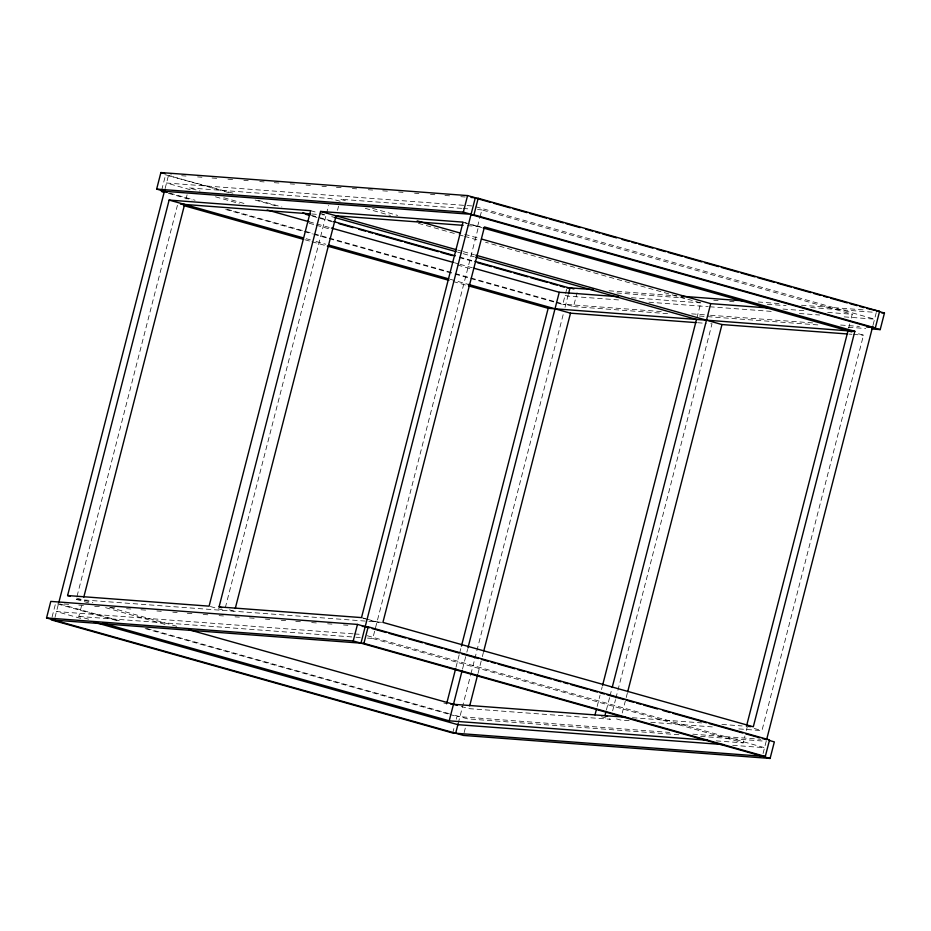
<?xml version="1.0" encoding="UTF-8"?>
<svg xmlns="http://www.w3.org/2000/svg" width="931" height="931" viewBox="0 0 931 931"><rect width="100%" height="100%" fill="white"/><g stroke="black" fill="none" stroke-linecap="round" stroke-linejoin="round"><path stroke-width="0.7" stroke-dasharray="4.66 3.49" d="M52.055 617.148L55.592 603.369L119.924 621.489M161.726 189.982L165.264 176.192M54.999 617.369L58.537 603.591M165.09 188.632L168.651 174.749L171.548 174.958M88.817 602.939L76.237 599.389L177.414 205.332M186.037 198.92L187.096 194.788M225.314 607.71L326.129 215.061M326.478 213.676L328.608 205.402M337.511 210.29L338.57 206.158M477.603 226.431L479.721 218.157M480.082 216.772L481.851 209.882L852.237 314.259L851.178 318.402M367.489 638.107L372.761 638.503L478.546 226.501L464.348 222.497M456.027 667.178L459.274 654.516M459.635 653.108L461.089 647.476M462.509 669.098L466.478 653.62M466.838 652.212L467.571 649.396M452.722 733.023L454.491 726.122M456.26 719.232L456.97 716.474L669.68 732.441M455.073 274.121L562.755 304.472L565.233 294.824M565.594 293.44L566.653 289.308M458.238 723.271L470.504 675.499M470.865 674.091L474.473 660.044M474.833 658.636L563.581 312.991M565.024 307.37L568.259 294.743M477.999 673.462L481.979 657.984M482.339 656.576L483.422 652.352M464.127 732.662L465.547 727.146M661.254 311.559L565.78 304.402L573.531 306.578L577.069 292.8M597.155 706.454L600.041 695.201M601.484 689.568L602.217 686.752M696.877 318.053L700.764 302.889L485.517 242.235M606.395 710.016L609.642 697.354M610.003 695.946L611.818 688.905M612.645 710.818L615.531 699.565M615.891 698.157L712.017 323.802L707.676 323.476M622.245 712.983L625.865 698.902M626.226 697.494L627.308 693.281M848.7 328.049L849.77 323.918M716.218 740.867L743.159 742.88L744.928 735.99M746.336 730.474L747.407 726.343M738.842 728.903L761.954 730.637L863.491 335.172L857.032 333.356M763.059 753.505L766.353 740.669M873.092 324.954L876.269 312.548M88.62 619.196L78.832 616.438L82.37 602.66M181.673 175.726L186.014 176.052M197.581 176.913L201.922 177.239M212.047 177.996L217.831 178.438M227.955 179.194L233.751 179.625M243.875 180.393L248.216 180.719M259.784 181.58L264.125 181.906M274.249 182.674L280.033 183.104M290.158 183.861L294.499 184.187M306.078 185.06L310.419 185.385M321.986 186.258L326.327 186.572M336.452 187.34L342.236 187.771M352.36 188.528L356.701 188.853M368.28 189.726L372.621 190.052M382.746 190.808L388.53 191.251M398.654 192.007L402.995 192.333M414.563 193.206L418.903 193.532M430.483 194.393L434.824 194.719M444.948 195.475L450.732 195.917M460.857 196.674L465.197 197M471.761 205.926L166.533 183.011L190.308 189.715M461.636 208.369L340.339 199.257L347.321 201.236M463.079 208.474L470.295 209.021M477.522 209.556L481.851 209.882M311.687 213.967L320.357 214.619M321.8 214.735L324.686 214.945M467.455 225.663L483.27 226.85M609.083 290.786L677.081 295.895M758.09 301.97L779.782 303.599M801.486 305.228L865.132 310M616.834 292.974L684.82 298.071M713.751 300.248L718.092 300.573M729.671 301.435L734.012 301.76M767.272 304.262L786.078 305.671M810.68 307.521L874.325 312.292M631.462 297.687L700.764 302.889M782.936 309.057L806.037 310.791M827.694 312.42L852.237 314.259M618.533 299.922L567.91 296.128L562.312 294.545M648.919 302.203L708.223 306.66M709.666 306.765L771.869 311.431M799.357 313.503L819.606 315.015M844.208 316.866L874.581 319.147L474.601 206.426M691.64 313.84L708.991 315.144M710.446 315.26L813.147 322.964M840.635 325.024L859.441 326.432M562.755 304.472L565.711 304.693L555.912 301.935M573.531 306.578L669.005 313.747M699.379 316.028L820.898 325.14M848.374 327.212L865.737 328.515M697.575 322.72L706.233 323.371M849.049 334.089L851.935 334.299M853.378 334.415L863.491 335.172M76.237 599.389L381.733 622.315M64.332 604.021L68.673 604.347M78.798 605.103L84.581 605.546M94.706 606.302L100.49 606.733M110.614 607.489L114.955 607.815M126.535 608.688L130.875 609.014M141 609.77L146.784 610.212M156.908 610.969L161.249 611.295M172.817 612.167L177.158 612.493M187.282 613.25L193.078 613.68M203.202 614.448L208.986 614.879M219.111 615.635L223.452 615.961M235.019 616.834L239.36 617.16M249.485 617.916L255.28 618.347M265.405 619.115L269.746 619.441M281.313 620.302L285.654 620.628M295.779 621.396L301.563 621.827M311.687 622.583L317.483 623.025M327.607 623.782L331.948 624.107M343.516 624.969L347.857 625.295M353.047 633.825L56.5 611.562L83.068 619.057M354.49 633.93L360.274 634.36M78.832 616.438L354.49 637.13M355.933 637.246L360.262 637.56M632.382 717.708L701.695 722.91M721.909 724.434L742.123 725.947M629.1 720.664L620.442 720.012L613.983 718.197M650.757 722.293L712.855 726.948M692.827 734.175L760.813 739.284M678.874 734.734L467.665 718.883L452.932 714.729M700.566 736.363L762.768 741.029M732.72 745.3L764.549 747.698L364.568 634.977M462.113 222.055L481.793 227.606M372.481 208.323L397.642 215.41M464.732 234.321L480.105 238.65M340.152 201.271L330.377 198.512L188.865 187.899L200.049 191.041M365.313 208.358L390.473 215.457M418.426 223.335L457.563 234.356M458.96 234.752L463.161 235.939M464.557 236.323L479.93 240.664M457.691 250.067L461.881 251.254M463.289 251.649L474.461 254.803M310.64 210.685L318.379 212.873M319.67 213.234L324.838 214.689M331.715 216.632L334.52 217.423M457.517 252.08L461.706 253.267M463.103 253.663L474.286 256.805M232.901 193.171L165.625 174.819L231.354 193.334M258.085 200.258L281.86 206.961M311.222 215.236L332.204 221.147M459.472 257.014L473.46 260.959M255.129 200.037L276.111 205.949M312.467 216.201L333.449 222.113M459.32 257.584L473.297 261.518M223.801 197.744L244.772 203.645M309.069 221.764L330.028 227.676M454.433 262.728L458.622 263.915M460.019 264.311L472.599 267.849M215.48 196.813L239.255 203.505M309.185 223.219L314.771 224.79M316.168 225.186L330.156 229.131M457.424 264.986L471.412 268.931M169.919 193.159L195.091 200.246M227.257 209.312L312.572 233.355M313.968 233.751L327.956 237.684M329.353 238.08L453.828 273.155M455.224 273.551L554.515 301.539M168.371 193.322L192.147 200.025M225.709 209.487L312.42 233.925M313.817 234.321L327.805 238.255M329.202 238.65L453.676 273.726M306.218 238.708L310.407 239.884M316.005 241.466L325.792 244.213M450.185 279.277L468.351 284.397M304.961 239.767L310.558 241.338M311.955 241.734L325.931 245.679M453.129 281.523L468.502 285.852M361.519 617.602L365.394 618.684M366.686 619.057L381.198 623.142M363.16 618.254L376.066 621.896M754.203 728.449L761.954 730.637M372.761 638.503L743.159 742.88M229.387 609.817L234.554 611.271M210.383 606.523L224.592 610.527M601.438 716.719L610.48 719.267L468.968 708.642L461.217 706.466M76.621 598.086L92.867 602.66M109.637 607.384L176.727 626.295M105.587 607.664L167.091 624.992M443.831 702.975L446.636 703.766M59.945 603.975L121.472 621.326M146.656 628.413L451.535 714.333M145.096 628.588L448.579 714.112M449.976 714.508L456.97 716.474"/><path stroke-width="1.4" d="M769.181 740.448L774.348 741.902L770.1 758.439L463.417 735.42L46.55 617.94L50.798 601.403L357.469 624.422L369.409 627.785M156.652 189.098L463.335 212.117L471.074 214.305L164.403 191.286L156.652 189.098L160.9 172.561L467.583 195.58L475.322 197.756L360.972 643.146M58.665 603.137L164.729 190.04M67.591 595.537L169.128 200.072L310.64 210.685L209.103 606.151L67.591 595.537L70.174 596.259M83.802 597.085L184.617 204.436M219.064 606.907L320.601 211.442L463.056 222.125L361.519 617.602L219.064 606.907L221.648 607.629M235.275 608.455L336.091 215.806L463.103 225.337M46.55 617.94L353.221 640.959L357.469 624.422M463.335 212.117L467.583 195.58M363.916 643.368L368.164 626.819L769.541 739.936L765.294 756.472L452.722 733.023L51.345 619.906L363.916 643.368L765.294 756.472M473.949 214.817L478.197 198.28L879.574 311.385L875.326 327.933L872.382 327.712L471.005 214.596L473.949 214.817L875.326 327.933M446.636 703.766L455.666 668.586M461.45 646.067L548.173 308.301L854.844 331.32L753.307 726.785L382.909 622.408L484.446 226.943L854.844 331.32M462.148 670.506L449.219 720.827L102.596 623.142M467.932 647.988L559.252 292.276L618.463 296.721M455.678 733.244L458.157 723.585M568.538 293.661L570.028 287.854L593.175 289.588M469.69 705.838L477.638 674.87M483.783 650.944L570.505 313.177L696.132 322.615M594.99 714.903L596.434 709.271M602.578 685.344L696.516 319.438L475.683 257.2M606.034 711.424L604.952 715.648L607.536 716.381M612.179 687.509L710.725 303.646L769.937 308.091M627.669 691.873L721.979 324.547L847.606 333.985M746.464 726.273L848.001 330.808M766.713 739.261L872.778 326.164M871.521 328.946L880.202 329.597L884.45 313.06L876.699 310.873M470.981 197.43L475.322 197.756M478.197 198.28L475.241 198.059L490.625 202.388M180.509 204.133L310.244 213.862M681.422 296.221L743.625 300.888M567.002 287.923L569.958 288.144L474.857 261.343M879.574 311.385L866.842 308.405M881.552 312.839L884.45 313.06M866.668 326.979L872.463 327.409L880.202 329.597M362.322 626.388L368.164 626.819M450.732 704.08L625.167 717.173M748.582 726.436L750.945 726.611M449.219 720.827L707.56 740.215M724.05 744.649L457.877 724.679L94.252 622.211M493.43 203.179L510.211 207.904M513.004 208.695L526.993 212.64M529.786 213.42L546.567 218.157M549.371 218.936L563.36 222.881M566.153 223.673L580.141 227.618M585.727 229.189L592.721 231.156M595.526 231.947L599.715 233.134M602.508 233.914L616.497 237.859M622.094 239.442L629.088 241.408M631.881 242.2L636.082 243.375M638.875 244.166L652.864 248.112M657.053 249.287L665.444 251.649M668.249 252.441L682.225 256.386M685.03 257.165L701.811 261.902M704.604 262.693L718.592 266.627M721.385 267.418L738.167 272.143M740.971 272.934L754.96 276.879M757.753 277.671L774.534 282.396M777.327 283.187L791.315 287.12M794.108 287.912L810.901 292.637M813.694 293.428L820.688 295.406M823.481 296.186L827.682 297.373M830.475 298.164L847.257 302.889M850.05 303.681L857.044 305.647M859.848 306.439L864.038 307.614M483.189 228.002L851.865 331.901M417.216 220.926L460.542 233.134M481.502 239.046L710.725 303.646M320.601 211.442L456.295 249.683M475.857 255.187L721.979 324.547M334.52 217.423L456.12 251.684M160.9 172.561L164.775 173.655M570.028 287.854L573.903 288.947M302.831 212.873L309.825 214.84M333.601 221.543L455.271 255.827M305.473 214.223L309.674 215.41M339.047 223.684L353.024 227.63M358.621 229.201L365.615 231.179M368.408 231.959L372.609 233.146M375.402 233.937L401.971 241.42M404.776 242.211L438.338 251.673M441.131 252.452L452.326 255.606M477.498 262.705L491.487 266.65M494.28 267.43L511.061 272.166M513.865 272.946L527.842 276.891M530.647 277.682L547.428 282.407M550.221 283.199L557.215 285.165M560.008 285.957L564.209 287.144M267.139 209.952L309.069 221.764M331.436 228.072L453.036 262.344M473.995 268.244L559.252 292.276M167.126 192.368L161.377 191.355L164.17 192.147M169.128 200.072L303.425 237.917M328.585 245.004L448.789 278.881M468.351 284.397L570.505 313.177M183.36 205.495L303.564 239.372M327.328 246.063L448.928 280.336M468.502 285.852L548.173 308.301M372.214 628.576L386.19 632.51M388.995 633.301L405.776 638.038M408.569 638.817L422.558 642.762M425.351 643.554L442.132 648.279M444.937 649.07L458.913 653.003M461.718 653.795L478.499 658.531M481.292 659.311L488.286 661.289M491.079 662.069L495.28 663.256M498.073 664.047L514.855 668.772M517.659 669.564L524.653 671.53M527.446 672.322L531.648 673.497M534.441 674.288L551.222 679.025M554.015 679.805L561.009 681.783M563.814 682.563L568.003 683.75M570.796 684.541L587.589 689.266M590.382 690.057L597.376 692.024M600.169 692.815L604.37 694.002M607.163 694.782L623.945 699.518M626.738 700.298L633.732 702.277M636.536 703.056L640.726 704.243M643.53 705.035L657.507 708.968M663.105 710.551L670.099 712.518M672.892 713.309L706.454 722.77M709.259 723.562L742.822 733.011M745.615 733.803L759.603 737.748M762.396 738.527L766.597 739.714M353.221 640.959L770.1 758.439M189.307 629.833L457.342 705.372"/></g></svg>
